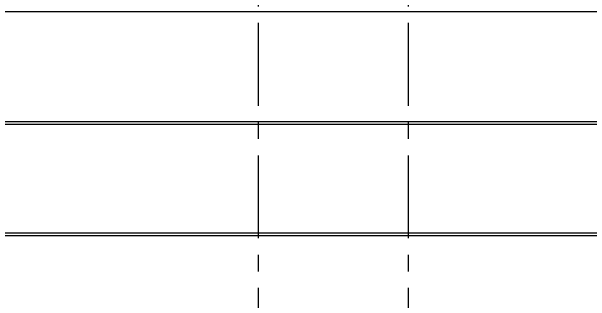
# Model space of a CAD drawing. Extents: x 915 to 2178, y -798 to 165.
# Drawn here: x 1313.548 to 1317.92, y -744.017 to -741.83 of the extents above; entities that cross this region are included whole.
import ezdxf

# ---------------------------------------------------------------- set-up
doc = ezdxf.new("R2010")
doc.units = 0
doc.header["$LTSCALE"] = 0.5
doc.header["$MEASUREMENT"] = 0
doc.linetypes.add('CENTER', pattern=[2, 1.25, -0.25, 0.25, -0.25])
for name, color, linetype in [('EJES', 125, 'CENTER'), ('MOBILIARIO', 125, 'CONTINUOUS'), ('muro_facahda', 33, 'CONTINUOUS')]:
    doc.layers.add(name, color=color, linetype=linetype)

msp = doc.modelspace()

# ---------------------------------------------------------------- linework, layer by layer
at = {"layer": 'EJES'}
for p, q in [((1315.4113, -733.9158), (1315.4113, -746.03)), ((1316.5436, -733.9158), (1316.5436, -746.03))]:
    msp.add_line(p, q, dxfattribs=at)
at = {"layer": 'MOBILIARIO'}
for p, q in [((1308.054, -742.66), (1321.2686, -742.66)), ((1308.054, -742.68), (1321.2686, -742.68)), ((1308.054, -743.5), (1321.2686, -743.5)), ((1308.054, -743.52), (1321.2686, -743.52))]:
    msp.add_line(p, q, dxfattribs=at)
at = {"layer": 'muro_facahda'}
msp.add_line((1308.004, -741.83), (1321.2686, -741.83), dxfattribs=at)

doc.saveas('drawing.dxf')
